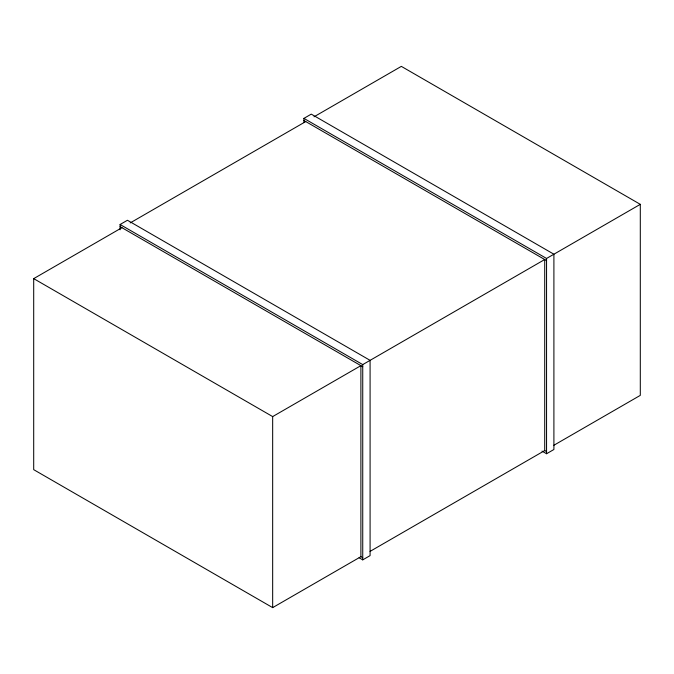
<?xml version="1.0" encoding="UTF-8"?>
<svg xmlns="http://www.w3.org/2000/svg" width="674" height="674" viewBox="0 0 674 674"><rect width="100%" height="100%" fill="white"/><g stroke="black" fill="none" stroke-linecap="round" stroke-linejoin="round"><path stroke-width="1.01" d="M120.098 229.775L120.098 224.501L127.445 220.263L370.085 360.346L370.085 555.62L362.738 559.867L359.099 557.769M303.915 122.601L303.915 118.38L311.262 114.133L553.902 254.216L553.902 449.499L546.555 453.737L542.006 451.117M362.738 557.743L360.893 556.682L272.667 607.628L33.7 469.66L33.7 278.632L121.935 227.686M130.192 222.917L305.752 121.564M314.017 116.796L401.333 66.372L640.3 204.34L640.3 395.368L553.885 445.261M33.7 278.632L272.667 416.591L360.893 365.653L360.893 556.682M120.098 224.501L362.738 364.592L544.718 259.524L544.718 450.561L370.068 551.391M303.915 118.38L546.555 258.462L640.3 204.34M303.915 120.503L546.555 260.585M544.718 450.561L546.555 451.622M120.098 226.624L362.738 366.715M546.555 258.462L546.555 453.737M362.738 364.592L362.738 559.867M272.667 416.591L272.667 607.628"/></g></svg>
